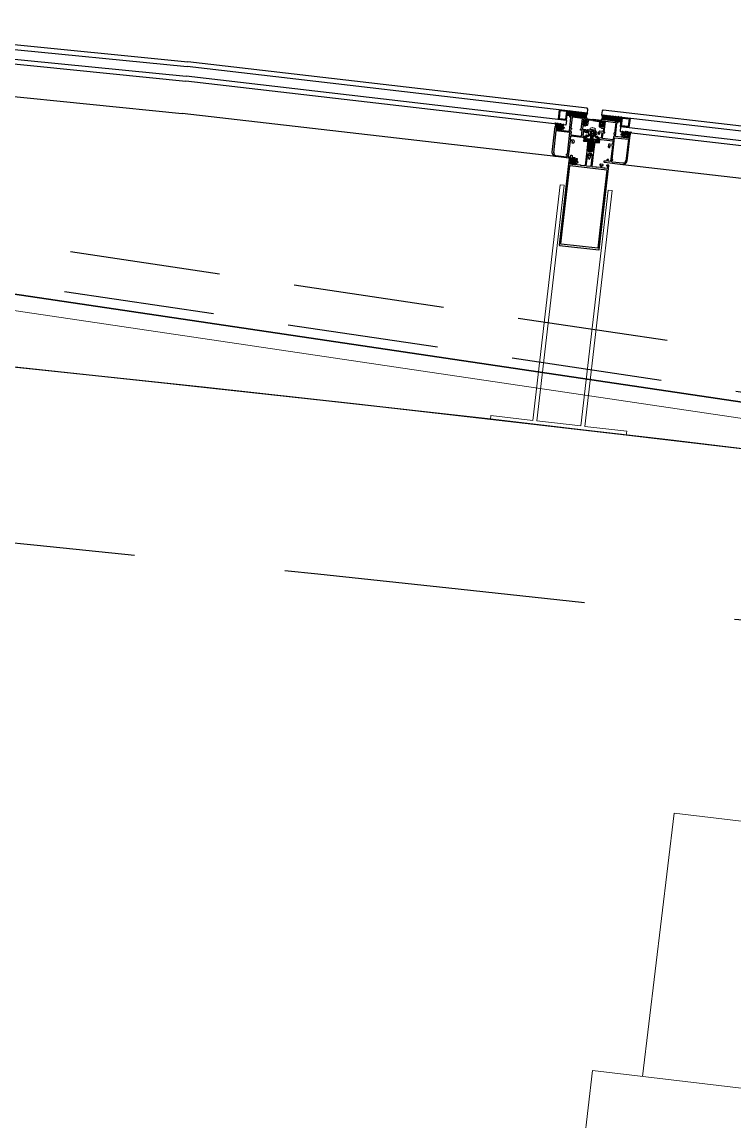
# Model space of a CAD drawing. Header units: millimetres. Extents: x 62878 to 70819, y -67946 to -61850.
# Drawn here: x 66475.7 to 66564.2, y -62013.6 to -61877 of the extents above; entities that cross this region are included whole.
import ezdxf

# ---------------------------------------------------------------- set-up
doc = ezdxf.new("R2010")
doc.units = ezdxf.units.MM
doc.linetypes.add('HIDDEN', pattern=[0.375, 0.25, -0.125])
doc.layers.add('alan hesabı1', color=7, linetype='Continuous', plot=False)
for name, color, linetype, lineweight in [('BA DÖŞ.-yeni', 11, 'Continuous', 30), ('Dog_dos_yeni', 63, 'Continuous', 5), ('DOGRAMA', 171, 'Continuous', 0), ('DUV.ALÇ.-yeni', 20, 'Continuous', 25), ('GOR-2', 152, 'Continuous', 20), ('TEFRİŞ-yeni', 53, 'Continuous', 9)]:
    doc.layers.add(name, color=color, linetype=linetype, lineweight=lineweight)
doc.layers.add('DOĞRAMA-yeni', color=40, linetype='Continuous')
pattern_1 = [(308.39104, (66436.01721, -61889.74353), (-0.12442675, -0.09858775), [])]
pattern_2 = [(218.39104, (66654.48913, -61915.05622), (0.09858775, -0.12442675), [])]

# ---------------------------------------------------------------- blocks, each defined once
blk = doc.blocks.new('a2we')
at = {"lineweight": 5, "ltscale": 0.5}
for p, q in [((-198.1, -420.1), (-197.1, -419.7)), ((-194.9, -421.4), (-198.1, -420.1)), ((-193.9, -421), (-198.1, -420.1)), ((-198.1, -422.7), (-197.1, -422.3)), ((-194.9, -424), (-198.1, -422.7)), ((-193.9, -423.6), (-198.1, -422.7)), ((-197.6, -417.6), (-196.6, -417.2)), ((-194.2, -418.3), (-197.6, -417.6)), ((-195.2, -418.6), (-197.6, -417.6)), ((-196.9, -417.9), (-197.1, -418.3)), ((-197.1, -419.7), (-197.1, -418.4)), ((-197.1, -419.7), (-193.9, -421)), ((-197.1, -419.7), (-193.9, -421)), ((-197.1, -422.3), (-197.1, -420.5)), ((-197.1, -422.3), (-193.9, -423.6)), ((-197.1, -422.3), (-193.9, -423.6)), ((-197.1, -424.9), (-197.1, -423.1)), ((-196, -415.3), (-196.6, -417.2)), ((-196.6, -417.2), (-194.2, -418.3)), ((-196, -415.3), (-195.5, -417.7)), ((-194.2, -418.3), (-195.2, -418.6)), ((-195.2, -418.6), (-194.9, -419.3)), ((-194.9, -420.6), (-194.9, -419.4)), ((-193.9, -421), (-194.9, -421.4)), ((-194.9, -423.2), (-194.9, -421.4)), ((-198.1, -425.2), (-197.1, -424.9)), ((-194.9, -426.5), (-198.1, -425.2)), ((-193.9, -426.1), (-198.1, -425.2)), ((-198.1, -427.7), (-197.1, -427.3)), ((-194.9, -429), (-198.1, -427.7)), ((-193.9, -428.6), (-198.1, -427.7)), ((-198.1, -429.9), (-197.1, -429.6)), ((-194.9, -431.2), (-198.1, -429.9)), ((-193.9, -430.9), (-198.1, -429.9)), ((-198.1, -432.2), (-197.1, -431.8)), ((-194.9, -433.5), (-198.1, -432.2)), ((-193.9, -433.1), (-198.1, -432.2)), ((-198.1, -434.4), (-197.1, -434.1)), ((-194.9, -435.7), (-198.1, -434.4)), ((-193.9, -435.4), (-198.1, -434.4)), ((-198.1, -436.7), (-197.1, -436.4)), ((-194.9, -438), (-198.1, -436.7)), ((-193.9, -437.7), (-198.1, -436.7)), ((-197.1, -424.9), (-193.9, -426.1)), ((-197.1, -424.9), (-193.9, -426.1)), ((-197.1, -427.3), (-197.1, -425.6)), ((-197.1, -427.3), (-193.9, -428.6)), ((-197.1, -427.3), (-193.9, -428.6)), ((-197.1, -429.6), (-197.1, -428)), ((-197.1, -429.6), (-193.9, -430.9)), ((-197.1, -429.6), (-193.9, -430.9)), ((-197.1, -431.8), (-197.1, -430.3)), ((-197.1, -431.8), (-193.9, -433.1)), ((-197.1, -431.8), (-193.9, -433.1)), ((-197.1, -434.1), (-197.1, -432.5)), ((-197.1, -434.1), (-193.9, -435.4)), ((-197.1, -434.1), (-193.9, -435.4)), ((-197.1, -436.4), (-197.1, -434.8)), ((-197.1, -436.4), (-193.9, -437.7)), ((-197.1, -436.4), (-193.9, -437.7)), ((-197.1, -438.7), (-197.1, -437.1)), ((-193.9, -423.6), (-194.9, -424)), ((-194.9, -425.7), (-194.9, -424)), ((-193.9, -426.1), (-194.9, -426.5)), ((-194.9, -428.2), (-194.9, -426.5)), ((-193.9, -428.6), (-194.9, -429)), ((-194.9, -430.5), (-194.9, -429)), ((-193.9, -430.9), (-194.9, -431.2)), ((-194.9, -432.7), (-194.9, -431.2)), ((-193.9, -433.1), (-194.9, -433.5)), ((-194.9, -435), (-194.9, -433.5)), ((-193.9, -435.4), (-194.9, -435.7)), ((-194.9, -437.3), (-194.9, -435.7)), ((-198.1, -439), (-197.1, -438.7)), ((-194.9, -440.3), (-198.1, -439)), ((-193.9, -440), (-198.1, -439)), ((-198.1, -441.3), (-197.1, -441)), ((-194.9, -442.6), (-198.1, -441.3)), ((-193.9, -442.3), (-198.1, -441.3)), ((-198.1, -443.6), (-197.1, -443.3)), ((-194.9, -444.9), (-198.1, -443.6)), ((-193.9, -444.6), (-198.1, -443.6)), ((-198.1, -445.9), (-197.1, -445.6)), ((-193.9, -446.9), (-198.1, -445.9)), ((-194.9, -447.2), (-198.1, -445.9)), ((-197.1, -447.9), (-198.1, -448.2)), ((-194.9, -449.5), (-198.1, -448.2)), ((-198.1, -448.2), (-193.9, -449.2)), ((-198.1, -450.5), (-197.1, -450.2)), ((-194.9, -451.8), (-198.1, -450.5)), ((-193.9, -451.5), (-198.1, -450.5)), ((-197.1, -438.7), (-193.9, -440)), ((-197.1, -438.7), (-193.9, -440)), ((-197.1, -441), (-197.1, -439.4)), ((-197.1, -441), (-193.9, -442.3)), ((-197.1, -443.3), (-197.1, -441.7)), ((-197.1, -443.3), (-193.9, -444.6)), ((-197.1, -445.6), (-197.1, -444)), ((-197.1, -445.6), (-193.9, -446.9)), ((-197.1, -445.6), (-193.9, -446.9)), ((-197.1, -447.9), (-197.1, -446.3)), ((-193.9, -449.2), (-197.1, -447.9)), ((-197.1, -450.2), (-197.1, -448.6)), ((-197.1, -450.2), (-193.9, -451.5)), ((-193.9, -437.7), (-194.9, -438)), ((-194.9, -439.6), (-194.9, -438)), ((-193.9, -440), (-194.9, -440.3)), ((-194.9, -441.8), (-194.9, -440.3)), ((-193.9, -442.3), (-194.9, -442.6)), ((-194.9, -444.1), (-194.9, -442.6)), ((-193.9, -444.6), (-194.9, -444.9)), ((-194.9, -446.4), (-194.9, -444.9)), ((-193.9, -446.9), (-194.9, -447.2)), ((-194.9, -448.7), (-194.9, -447.2)), ((-193.9, -449.2), (-194.9, -449.5)), ((-194.9, -451), (-194.9, -449.5)), ((-192.8, -453.3), (-199.2, -453.3)), ((-199.2, -454.6), (-199.2, -453.3)), ((-197.1, -453.3), (-197.1, -450.9)), ((-193.9, -451.5), (-194.9, -451.8)), ((-194.9, -453.3), (-194.9, -451.8)), ((-192.8, -454.6), (-192.8, -453.3))]:
    blk.add_line(p, q, dxfattribs=at)
blk.add_lwpolyline([(-196.5, -455.7), (-196.1, -455.4), (-195.9, -455.4), (-195.6, -455.7)], dxfattribs=at)
for centre, radius, start, end in [((-196.9, -418.4), 0.2, 155.3251, 180), ((-195.1, -419.4), 0.2, 0, 19.1116), ((-195.7, -449.5), 6.19, 234.7573, 262.4905), ((-196.4, -449.5), 6.19, 277.5095, 305.2427)]:
    blk.add_arc(centre, radius, start, end, dxfattribs=at)
blk = doc.blocks.new('5')
at = {"layer": 'TEFRİŞ-yeni'}
for p, q in [((65387.6, 34924.53), (65382.84, 34901.73)), ((65387.6, 34924.53), (65396.92, 34923.08)), ((65396.92, 34923.08), (65394.57, 34899.92)), ((65405.83, 34918.74), (65401.07, 34895.95)), ((65405.83, 34918.74), (65415.15, 34917.3)), ((65415.15, 34917.3), (65412.8, 34894.14)), ((65366.51, 34859.94), (65371.91, 34894.88)), ((65371.83, 34894.9), (65421.76, 34887.17)), ((65374.28, 34884.05), (65375.87, 34894.27)), ((65385.8, 34895.15), (65385.44, 34892.79)), ((65389.76, 34894.56), (65389.39, 34892.18)), ((65375.25, 34890.32), (65417.2, 34883.83)), ((65384.83, 34888.84), (65383.86, 34882.57)), ((65388.78, 34888.23), (65387.81, 34881.95)), ((65416.23, 34877.56), (65417.81, 34887.78)), ((65403.51, 34885.95), (65402.54, 34879.68)), ((65416.36, 34852.23), (65421.76, 34887.17)), ((65407.46, 34885.34), (65406.49, 34879.06)), ((65374.28, 34884.05), (65416.23, 34877.56)), ((65366.51, 34859.94), (65416.36, 34852.23)), ((65367.72, 34826.4), (65372.76, 34858.97)), ((65405.13, 34820.61), (65410.17, 34853.18)), ((65367.65, 34826.41), (65405.13, 34820.61))]:
    blk.add_line(p, q, dxfattribs=at)
for centre, start, end in [((65388.61, 34900.37), 166.6879, 351.201), ((65406.84, 34894.59), 166.6879, 229.5932), ((65406.84, 34894.59), 292.8188, 351.201)]:
    blk.add_arc(centre, 5.93, start, end, dxfattribs=at)

msp = doc.modelspace()

# ---------------------------------------------------------------- hatches: boundary and pattern name
at = {"layer": 'DOGRAMA', "lineweight": -2}
h = msp.add_hatch(dxfattribs=at)
h.set_pattern_fill('AR-HBONE', color=256, scale=0.03, angle=680.4702, style=0)
h.set_pattern_definition([(308.39104, (66535.22898, -61923.69512), (-0.01953184, -0.1685779), [0.36, -0.12]), (218.39104, (66535.3035, -61923.78918), (-0.01953184, -0.1685779), [0.36, -0.12])])
h.paths.add_polyline_path([(66543.7, -61888.62), (66543.45, -61888.59), (66543.52, -61887.99), (66544.29, -61888.08), (66544.22, -61888.68)])
h = msp.add_hatch(dxfattribs=at)
h.set_pattern_fill('ANSI31', color=256, scale=0.04, angle=680.4702, style=0)
h.set_pattern_definition([(218.39104, (66674.65424, -61917.3926), (0.0788702, -0.0995414), [])])
h.paths.add_polyline_path([(66544.5, -61888.68, -0.414214), (66544.52, -61888.71), (66545.81, -61888.86, -0.153231), (66545.98, -61888.28), (66544.56, -61888.11)])
h.paths.add_polyline_path([(66544.22, -61888.68), (66544.47, -61888.71, -0.414214), (66544.5, -61888.68), (66544.56, -61888.11), (66544.29, -61888.08)])
h = msp.add_hatch(dxfattribs=at)
h.set_pattern_fill('ANSI31', color=256, scale=0.05, angle=680.4702, style=0)
h.set_pattern_definition(pattern_1)
edge = h.paths.add_edge_path(flags=16)
edge.add_arc((66546.28, -61889.46), 0.668, 166.5154, 180.2667, ccw=False)
edge.add_line((66545.63, -61889.3), (66545.91, -61889.33))
edge.add_line((66545.91, -61889.33), (66545.89, -61889.49))
edge.add_line((66545.89, -61889.49), (66545.61, -61889.46))
edge = h.paths.add_edge_path()
edge.add_line((66545.94, -61889.82), (66545.83, -61889.81))
edge.add_line((66545.83, -61889.81), (66545.85, -61889.57))
edge.add_line((66545.85, -61889.57), (66545.67, -61889.55))
edge.add_line((66545.67, -61889.55), (66545.65, -61889.66))
edge.add_line((66545.65, -61889.66), (66545.55, -61889.65))
edge.add_arc((66545.92, -61889.41), 0.442, 134.0834, 212.6987, ccw=False)
edge.add_line((66545.62, -61889.1), (66545.72, -61889.11))
edge.add_line((66545.72, -61889.11), (66545.7, -61889.23))
edge.add_line((66545.7, -61889.23), (66545.89, -61889.25))
edge.add_line((66545.89, -61889.25), (66545.92, -61889.01))
edge.add_line((66545.92, -61889.01), (66546.91, -61889.12))
edge.add_arc((66546.91, -61889.17), 0.05, -89.8991, 83.391, ccw=False)
edge.add_line((66546.91, -61889.22), (66546.15, -61889.18))
edge.add_arc((66546.15, -61889.28), 0.1, 86.9658, 173.391)
edge.add_line((66546.05, -61889.27), (66545.99, -61889.77))
edge.add_arc((66545.94, -61889.77), 0.05, 263.391, 353.391, ccw=False)
h = msp.add_hatch(dxfattribs=at)
h.set_pattern_fill('ANSI31', color=256, scale=0.05, angle=680.4702, style=0)
h.set_pattern_definition(pattern_2)
edge = h.paths.add_edge_path(flags=16)
edge.add_arc((66547.22, -61889.56), 0.668, 346.5154, 360.2667)
edge.add_line((66547.88, -61889.56), (66547.6, -61889.53))
edge.add_line((66547.6, -61889.53), (66547.58, -61889.69))
edge.add_line((66547.58, -61889.69), (66547.87, -61889.72))
edge = h.paths.add_edge_path()
edge.add_line((66547.47, -61890), (66547.57, -61890.01))
edge.add_line((66547.57, -61890.01), (66547.6, -61889.77))
edge.add_line((66547.6, -61889.77), (66547.79, -61889.79))
edge.add_line((66547.79, -61889.79), (66547.78, -61889.91))
edge.add_line((66547.78, -61889.91), (66547.88, -61889.92))
edge.add_arc((66547.57, -61889.6), 0.442, 314.0834, 392.6987)
edge.add_line((66547.94, -61889.37), (66547.84, -61889.35))
edge.add_line((66547.84, -61889.35), (66547.83, -61889.47))
edge.add_line((66547.83, -61889.47), (66547.64, -61889.45))
edge.add_line((66547.64, -61889.45), (66547.67, -61889.21))
edge.add_line((66547.67, -61889.21), (66546.68, -61889.09))
edge.add_arc((66546.67, -61889.14), 0.05, 83.391, 256.6812)
edge.add_line((66546.66, -61889.19), (66547.4, -61889.33))
edge.add_arc((66547.38, -61889.43), 0.1, -6.609, 79.8163, ccw=False)
edge.add_line((66547.48, -61889.44), (66547.42, -61889.94))
edge.add_arc((66547.47, -61889.95), 0.05, 173.391, 263.391)
h = msp.add_hatch(dxfattribs=at)
h.set_pattern_fill('ANSI31', color=256, scale=0.04, angle=680.4702, style=0)
h.set_pattern_definition([(308.39104, (66415.85211, -61887.40716), (-0.0995414, -0.0788702), [])])
h.paths.add_polyline_path([(66549.13, -61889.22, 0.414214), (66549.1, -61889.24), (66547.8, -61889.09, 0.153231), (66547.77, -61888.49), (66549.19, -61888.65)])
h.paths.add_polyline_path([(66549.4, -61889.28), (66549.15, -61889.25, 0.414214), (66549.13, -61889.22), (66549.19, -61888.65), (66549.47, -61888.68)])
h = msp.add_hatch(dxfattribs=at)
h.set_pattern_fill('AR-HBONE', color=256, scale=0.03, angle=680.4702, style=0)
h.set_pattern_definition([(218.39104, (66550.14253, -61925.42304), (-0.01953184, -0.1685779), [0.36, -0.12]), (308.39104, (66550.04847, -61925.49756), (-0.01953184, -0.1685779), [0.36, -0.12])])
h.paths.add_polyline_path([(66549.92, -61889.34), (66550.17, -61889.37), (66550.23, -61888.77), (66549.47, -61888.68), (66549.4, -61889.28)])
h = msp.add_hatch(dxfattribs=at)
h.set_pattern_fill('ANSI31', color=256, scale=0.05, angle=680.4702, style=0)
h.set_pattern_definition(pattern_1)
edge = h.paths.add_edge_path(flags=16)
edge.add_arc((66542.5, -61889.83), 0.4, 251.8541, 274.928)
edge.add_line((66542.54, -61890.23), (66542.57, -61889.98))
edge.add_line((66542.57, -61889.98), (66542.41, -61889.96))
edge.add_line((66542.41, -61889.96), (66542.38, -61890.21))
edge = h.paths.add_edge_path()
edge.add_arc((66542.5, -61889.83), 0.5, 226.5211, 300.2609)
edge.add_line((66542.75, -61890.26), (66542.77, -61890.16))
edge.add_line((66542.77, -61890.16), (66542.65, -61890.15))
edge.add_line((66542.65, -61890.15), (66542.65, -61890.09))
edge.add_arc((66542.75, -61890.1), 0.1, 83.391, 173.391, ccw=False)
edge.add_line((66542.76, -61890), (66542.98, -61890.02))
edge.add_line((66542.98, -61890.02), (66543, -61889.85))
edge.add_line((66543, -61889.85), (66542.96, -61889.84))
edge.add_arc((66542.96, -61889.91), 0.065, 83.391, 151.8004)
edge.add_arc((66542.87, -61889.86), 0.0327, 137.9608, 331.8004, ccw=False)
edge.add_arc((66542.97, -61889.99), 0.199, 79.0414, 129.3073, ccw=False)
edge.add_arc((66543.01, -61889.75), 0.05, 264.9056, 442.4189)
edge.add_arc((66542.98, -61890.02), 0.323, 82.4504, 121.7767)
edge.add_arc((66542.8, -61889.73), 0.02, 233.391, 301.7767, ccw=False)
edge.add_line((66542.79, -61889.74), (66542.61, -61889.61))
edge.add_arc((66542.6, -61889.62), 0.015, 53.391, 213.391)
edge.add_line((66542.59, -61889.63), (66542.66, -61889.73))
edge.add_arc((66542.64, -61889.74), 0.02, -126.609, 33.391, ccw=False)
edge.add_line((66542.63, -61889.76), (66542.39, -61889.59))
edge.add_arc((66542.38, -61889.6), 0.015, 53.391, 213.391)
edge.add_line((66542.37, -61889.61), (66542.44, -61889.71))
edge.add_arc((66542.42, -61889.72), 0.02, -126.609, 33.391, ccw=False)
edge.add_line((66542.41, -61889.74), (66542.17, -61889.56))
edge.add_arc((66542.16, -61889.57), 0.015, 53.391, 213.391)
edge.add_line((66542.15, -61889.58), (66542.22, -61889.68))
edge.add_arc((66542.2, -61889.69), 0.02, -126.609, 33.391, ccw=False)
edge.add_line((66542.19, -61889.71), (66541.95, -61889.53))
edge.add_arc((66541.94, -61889.55), 0.015, 53.391, 213.391)
edge.add_line((66541.93, -61889.55), (66542, -61889.65))
edge.add_arc((66541.91, -61889.71), 0.1, -6.609, 33.391, ccw=False)
edge.add_line((66542.01, -61889.72), (66541.99, -61889.91))
edge.add_line((66541.99, -61889.91), (66542.21, -61889.94))
edge.add_arc((66542.2, -61890.03), 0.1, -6.609, 83.391, ccw=False)
edge.add_line((66542.3, -61890.05), (66542.29, -61890.11))
edge.add_line((66542.29, -61890.11), (66542.17, -61890.09))
edge.add_line((66542.17, -61890.09), (66542.16, -61890.19))
h = msp.add_hatch(dxfattribs=at)
h.set_pattern_fill('ANSI31', color=256, scale=0.05, angle=680.4702, style=0)
h.set_pattern_definition(pattern_2)
edge = h.paths.add_edge_path(flags=16)
edge.add_arc((66550.81, -61890.79), 0.4, 251.8541, 274.928, ccw=False)
edge.add_line((66550.68, -61891.17), (66550.71, -61890.92))
edge.add_line((66550.71, -61890.92), (66550.87, -61890.94))
edge.add_line((66550.87, -61890.94), (66550.84, -61891.19))
edge = h.paths.add_edge_path()
edge.add_arc((66550.81, -61890.79), 0.5, 226.5211, 300.2609, ccw=False)
edge.add_line((66550.46, -61891.15), (66550.47, -61891.05))
edge.add_line((66550.47, -61891.05), (66550.59, -61891.07))
edge.add_line((66550.59, -61891.07), (66550.6, -61891.01))
edge.add_arc((66550.5, -61891), 0.1, 353.391, 443.391)
edge.add_line((66550.51, -61890.9), (66550.29, -61890.87))
edge.add_line((66550.29, -61890.87), (66550.31, -61890.69))
edge.add_line((66550.31, -61890.69), (66550.35, -61890.7))
edge.add_arc((66550.35, -61890.76), 0.065, 14.9817, 83.391, ccw=False)
edge.add_arc((66550.44, -61890.74), 0.0327, 194.9817, 388.8213)
edge.add_arc((66550.31, -61890.84), 0.199, 37.4748, 87.7407)
edge.add_arc((66550.33, -61890.59), 0.05, 84.3632, 261.8764, ccw=False)
edge.add_arc((66550.3, -61890.87), 0.323, 45.0054, 84.3317, ccw=False)
edge.add_arc((66550.54, -61890.62), 0.02, 225.0054, 293.391)
edge.add_line((66550.55, -61890.64), (66550.75, -61890.55))
edge.add_arc((66550.76, -61890.57), 0.015, -46.609, 113.391, ccw=False)
edge.add_line((66550.77, -61890.58), (66550.68, -61890.66))
edge.add_arc((66550.69, -61890.68), 0.02, 133.391, 293.391)
edge.add_line((66550.7, -61890.7), (66550.97, -61890.58))
edge.add_arc((66550.98, -61890.59), 0.015, -46.609, 113.391, ccw=False)
edge.add_line((66550.99, -61890.6), (66550.9, -61890.69))
edge.add_arc((66550.91, -61890.7), 0.02, 133.391, 293.391)
edge.add_line((66550.92, -61890.72), (66551.19, -61890.6))
edge.add_arc((66551.19, -61890.62), 0.015, -46.609, 113.391, ccw=False)
edge.add_line((66551.2, -61890.63), (66551.12, -61890.71))
edge.add_arc((66551.13, -61890.73), 0.02, 133.391, 293.391)
edge.add_line((66551.14, -61890.75), (66551.41, -61890.63))
edge.add_arc((66551.41, -61890.64), 0.015, -46.609, 113.391, ccw=False)
edge.add_line((66551.42, -61890.65), (66551.34, -61890.73))
edge.add_arc((66551.41, -61890.81), 0.1, 133.391, 173.391)
edge.add_line((66551.31, -61890.79), (66551.29, -61890.99))
edge.add_line((66551.29, -61890.99), (66551.07, -61890.96))
edge.add_arc((66551.06, -61891.06), 0.1, 83.391, 173.391)
edge.add_line((66550.96, -61891.05), (66550.95, -61891.11))
edge.add_line((66550.95, -61891.11), (66551.07, -61891.12))
edge.add_line((66551.07, -61891.12), (66551.06, -61891.22))
h = msp.add_hatch(dxfattribs=at)
h.set_pattern_fill('ANSI31', color=256, scale=0.05, angle=680.4702, style=0)
h.set_pattern_definition(pattern_1)
edge = h.paths.add_edge_path(flags=16)
edge.add_arc((66546.34, -61892.74), 0.05, 173.391, 263.391)
edge.add_line((66546.34, -61892.79), (66546.4, -61892.8))
edge.add_arc((66546.4, -61892.75), 0.05, 263.391, 353.391)
edge.add_line((66546.45, -61892.75), (66546.48, -61892.53))
edge.add_line((66546.48, -61892.53), (66546.32, -61892.51))
edge.add_line((66546.32, -61892.51), (66546.29, -61892.73))
h.paths.add_polyline_path([(66546.34, -61892.36), (66546.49, -61892.38), (66546.53, -61892.11), (66546.37, -61892.09)], flags=16)
edge = h.paths.add_edge_path()
edge.add_arc((66546.46, -61892.74), 0.2, 282.8248, 353.391)
edge.add_line((66546.66, -61892.76), (66546.67, -61892.71))
edge.add_line((66546.67, -61892.71), (66546.61, -61892.7))
edge.add_line((66546.61, -61892.7), (66546.62, -61892.57))
edge.add_line((66546.62, -61892.57), (66546.66, -61892.55))
edge.add_arc((66546.6, -61892.47), 0.1, 308.391, 353.391)
edge.add_line((66546.69, -61892.48), (66546.71, -61892.35))
edge.add_line((66546.71, -61892.35), (66546.65, -61892.34))
edge.add_line((66546.65, -61892.34), (66546.66, -61892.21))
edge.add_line((66546.66, -61892.21), (66546.79, -61892.12))
edge.add_line((66546.79, -61892.12), (66546.9, -61892.13))
edge.add_line((66546.9, -61892.13), (66546.92, -61891.88))
edge.add_line((66546.92, -61891.88), (66546.97, -61891.94))
edge.add_line((66546.97, -61891.94), (66547.47, -61891.99))
edge.add_line((66547.47, -61891.99), (66547.5, -61891.67))
edge.add_arc((66547.21, -61891.63), 0.3, 353.391, 413.391)
edge.add_line((66547.38, -61891.39), (66546.99, -61891.1))
edge.add_arc((66546.97, -61891.13), 0.03, 53.391, 143.391)
edge.add_line((66546.95, -61891.11), (66546.91, -61891.16))
edge.add_arc((66546.94, -61891.17), 0.03, 143.391, 233.391)
edge.add_line((66546.92, -61891.2), (66547.23, -61891.43))
edge.add_arc((66547.11, -61891.59), 0.2, -8.5286, 53.391, ccw=False)
edge.add_arc((66547.21, -61891.61), 0.1, 203.391, 356.1059, ccw=False)
edge.add_arc((66547.02, -61891.69), 0.1, 23.391, 83.391)
edge.add_line((66547.04, -61891.59), (66546.71, -61891.55))
edge.add_arc((66546.72, -61891.5), 0.05, 173.391, 263.391, ccw=False)
edge.add_line((66546.67, -61891.5), (66546.67, -61891.45))
edge.add_arc((66546.62, -61891.44), 0.05, 353.391, 443.391)
edge.add_line((66546.63, -61891.39), (66546.43, -61891.37))
edge.add_arc((66546.42, -61891.42), 0.05, 83.391, 173.391)
edge.add_line((66546.37, -61891.41), (66546.37, -61891.46))
edge.add_arc((66546.32, -61891.46), 0.05, 263.391, 353.391, ccw=False)
edge.add_line((66546.31, -61891.51), (66545.99, -61891.47))
edge.add_arc((66545.98, -61891.57), 0.1, 83.391, 143.391)
edge.add_arc((66545.82, -61891.45), 0.1, 170.6762, 323.391, ccw=False)
edge.add_arc((66545.92, -61891.45), 0.2, 113.391, 175.3106, ccw=False)
edge.add_line((66545.84, -61891.27), (66546.19, -61891.11))
edge.add_arc((66546.18, -61891.09), 0.03, 293.391, 383.391)
edge.add_line((66546.21, -61891.07), (66546.19, -61891.02))
edge.add_arc((66546.16, -61891.03), 0.03, 23.391, 113.391)
edge.add_line((66546.15, -61891), (66545.7, -61891.2))
edge.add_arc((66545.81, -61891.47), 0.3, 113.391, 173.391)
edge.add_line((66545.52, -61891.44), (66545.48, -61891.76))
edge.add_line((66545.48, -61891.76), (66545.98, -61891.82))
edge.add_line((66545.98, -61891.82), (66546.03, -61891.78))
edge.add_line((66546.03, -61891.78), (66546, -61892.03))
edge.add_line((66546, -61892.03), (66546.11, -61892.04))
edge.add_line((66546.11, -61892.04), (66546.21, -61892.16))
edge.add_line((66546.21, -61892.16), (66546.19, -61892.29))
edge.add_line((66546.19, -61892.29), (66546.13, -61892.28))
edge.add_line((66546.13, -61892.28), (66546.12, -61892.41))
edge.add_arc((66546.22, -61892.42), 0.1, 173.391, 218.391)
edge.add_line((66546.14, -61892.49), (66546.17, -61892.52))
edge.add_line((66546.17, -61892.52), (66546.15, -61892.65))
edge.add_line((66546.15, -61892.65), (66546.09, -61892.64))
edge.add_line((66546.09, -61892.64), (66546.09, -61892.7))
edge.add_arc((66546.28, -61892.72), 0.2, 173.391, 243.9573)
edge.add_arc((66546.4, -61892.48), 0.47, 243.9573, 282.8248)
h = msp.add_hatch(dxfattribs=at)
h.set_pattern_fill('ANSI31', color=256, scale=0.05, angle=680.4702, style=0)
h.set_pattern_definition(pattern_1)
edge = h.paths.add_edge_path()
edge.add_arc((66543.61, -61894), 0.1, -6.609, 33.391, ccw=False)
edge.add_line((66543.71, -61894.02), (66543.69, -61894.19))
edge.add_line((66543.69, -61894.19), (66543.91, -61894.21))
edge.add_arc((66543.89, -61894.31), 0.1, -6.609, 83.391, ccw=False)
edge.add_line((66543.99, -61894.32), (66543.99, -61894.38))
edge.add_line((66543.99, -61894.38), (66543.87, -61894.37))
edge.add_line((66543.87, -61894.37), (66543.86, -61894.47))
edge.add_arc((66544.2, -61894.11), 0.5, 226.5211, 300.2609)
edge.add_line((66544.45, -61894.54), (66544.46, -61894.44))
edge.add_line((66544.46, -61894.44), (66544.35, -61894.42))
edge.add_line((66544.35, -61894.42), (66544.35, -61894.37))
edge.add_arc((66544.45, -61894.38), 0.1, 83.391, 173.391, ccw=False)
edge.add_line((66544.46, -61894.28), (66544.68, -61894.3))
edge.add_line((66544.68, -61894.3), (66544.7, -61894.14))
edge.add_line((66544.7, -61894.14), (66544.66, -61894.14))
edge.add_arc((66544.65, -61894.2), 0.065, 83.391, 151.8004)
edge.add_arc((66544.57, -61894.16), 0.0327, 137.9608, 331.8004, ccw=False)
edge.add_arc((66544.72, -61894.3), 0.242, 93.0817, 138.5885, ccw=False)
edge.add_arc((66544.72, -61894), 0.05, 264.9056, 442.4189)
edge.add_arc((66544.74, -61894.33), 0.372, 93.2395, 129.8911)
edge.add_arc((66544.49, -61894.02), 0.02, 233.391, 301.7767, ccw=False)
edge.add_line((66544.48, -61894.04), (66544.31, -61893.91))
edge.add_arc((66544.3, -61893.92), 0.015, 53.391, 213.391)
edge.add_line((66544.28, -61893.93), (66544.35, -61894.03))
edge.add_arc((66544.34, -61894.04), 0.02, -126.609, 33.391, ccw=False)
edge.add_line((66544.32, -61894.06), (66544.09, -61893.88))
edge.add_arc((66544.08, -61893.9), 0.015, 53.391, 213.391)
edge.add_line((66544.07, -61893.9), (66544.13, -61894.01))
edge.add_arc((66544.12, -61894.02), 0.02, -126.609, 33.391, ccw=False)
edge.add_line((66544.11, -61894.03), (66543.87, -61893.86))
edge.add_arc((66543.86, -61893.87), 0.015, 53.391, 213.391)
edge.add_line((66543.85, -61893.88), (66543.92, -61893.98))
edge.add_arc((66543.9, -61893.99), 0.02, -126.609, 33.391, ccw=False)
edge.add_line((66543.89, -61894.01), (66543.65, -61893.83))
edge.add_arc((66543.64, -61893.84), 0.015, 53.391, 213.391)
edge.add_line((66543.63, -61893.85), (66543.69, -61893.95))
edge = h.paths.add_edge_path(flags=16)
edge.add_line((66544.24, -61894.48), (66544.26, -61894.28))
edge.add_arc((66544.23, -61894.28), 0.03, 353.391, 443.391)
edge.add_line((66544.23, -61894.25), (66544.13, -61894.24))
edge.add_arc((66544.13, -61894.27), 0.03, 83.391, 173.391)
edge.add_line((66544.1, -61894.27), (66544.08, -61894.46))
edge.add_arc((66544.11, -61894.46), 0.03, 173.391, 255.6246)
edge.add_arc((66544.2, -61894.11), 0.4, 255.6246, 271.1575)
edge.add_arc((66544.21, -61894.48), 0.03, 271.1575, 353.391)

# ---------------------------------------------------------------- linework, layer by layer
msp.add_lwpolyline([(68896.02, -63031.44), (69030.26, -63071.18), (69185.28, -62547.65), (68893, -62461.11, 1.044368), (68063.2, -62298.73, 0.204375), (63106.96, -62494.78, 0.353953), (62932.94, -62997.83), (63753.18, -65779.6), (64154.95, -67142.15), (65336.72, -66792.62), (65336.7, -66829.11), (65270.54, -66829.07, 0.626789), (65270.2, -67369.07), (65531.84, -67369.23, 0.926242), (66130.09, -67369.61), (66391.73, -67369.77, 0.626743), (66392.07, -66829.77), (66326.15, -66829.73), (66326.17, -66793.24), (67506.16, -67144.13), (68467.02, -63899.09), (68625.2, -63946.04), (68896.02, -63031.42)], format="xyb")
at = {"layer": 'alan hesabı1', "linetype": 'ByBlock'}
msp.add_lwpolyline([(66647.46, -62885.83), (66649.14, -62873.44), (66669.49, -62775), (66685.66, -62696.65), (66805.8, -62114.63), (66821.97, -62036.28), (66836.77, -61964.56), (66351.93, -61892.57), (66333.84, -62022.5), (66229.59, -62014.51), (66229.67, -61883.93), (65842.74, -61883.7), (65842.15, -62828.49), (66227.13, -62828.73), (66275.87, -62835.35), (66434.42, -62856.89)], close=True, dxfattribs=at)
at = {"layer": 'alan hesabı1'}
msp.add_lwpolyline([(66851.63, -61966.77), (67136.27, -62009.03), (67118.51, -62128.61), (67161.25, -62137.43), (67098.03, -62443.7), (67058.57, -62435.56), (67034.32, -62553.08), (67073.77, -62561.23), (66999.57, -62921.05), (66649.14, -62873.44), (66647.46, -62885.83), (66434.42, -62856.89), (66275.87, -62835.35), (66227.13, -62828.73), (65842.15, -62828.49), (65842.74, -61883.7), (66229.67, -61883.93), (66229.59, -62014.51), (66333.84, -62022.5), (66351.93, -61892.57), (66836.77, -61964.56)], close=True, dxfattribs=at)
at = {"layer": 'BA DÖŞ.-yeni', "linetype": 'HIDDEN', "ltscale": 150}
msp.add_arc((65815.04, -68607.15), 6697.94, 70.74616, 109.296847, dxfattribs=at)
at = {"layer": 'Dog_dos_yeni'}
msp.add_lwpolyline([(66533.92, -61926.38), (66550.8, -61928.34), (66550.86, -61927.84), (66545.65, -61927.24), (66549.04, -61897.93), (66548.55, -61897.88), (66545.15, -61927.18), (66539.69, -61926.55), (66543.08, -61897.24), (66542.59, -61897.19), (66539.19, -61926.49), (66533.98, -61925.89), (66533.92, -61926.38)], close=True, dxfattribs=at)
msp.add_lwpolyline([(66533.92, -61926.38), (66550.8, -61928.34), (66550.86, -61927.84), (66545.65, -61927.24), (66549.04, -61897.93), (66548.55, -61897.88), (66545.15, -61927.18), (66539.69, -61926.55), (66543.08, -61897.24), (66542.59, -61897.19), (66539.19, -61926.49), (66533.98, -61925.89), (66533.92, -61926.38)], close=True, dxfattribs=at)
at = {"layer": 'DOGRAMA', "lineweight": -2}
for p, q in [((66446.55, -61876.96), (66496.3, -61881.92)), ((66446.4, -61877.55), (66496.24, -61882.51)), ((66448.68, -61879.59), (66496.04, -61884.3)), ((66448.74, -61878.99), (66496.11, -61883.71)), ((66545.98, -61888.28), (66496.24, -61882.51)), ((66545.95, -61887.67), (66496.3, -61881.92)), ((66449.08, -61883.68), (66495.61, -61888.32)), ((66543.38, -61889.19), (66496.11, -61883.71)), ((66543.31, -61889.78), (66496.04, -61884.3)), ((66543.52, -61887.99), (66543.45, -61888.59)), ((66544.22, -61888.68), (66544.29, -61888.08)), ((66544.22, -61888.68), (66544.29, -61888.08)), ((66546.04, -61887.78), (66545.95, -61887.67)), ((66545.98, -61888.28), (66546.04, -61887.78)), ((66547.77, -61888.49), (66547.83, -61887.99)), ((66547.83, -61887.99), (66547.94, -61887.9)), ((66547.94, -61887.9), (66597.6, -61893.65)), ((66542.05, -61893.7), (66495.61, -61888.32)), ((66543.38, -61889.19), (66543.31, -61889.78)), ((66544.22, -61888.68), (66543.45, -61888.59)), ((66547.77, -61888.49), (66597.52, -61894.25)), ((66549.4, -61889.28), (66549.47, -61888.68)), ((66549.4, -61889.28), (66549.47, -61888.68)), ((66549.4, -61889.28), (66550.17, -61889.37)), ((66550.23, -61888.77), (66550.17, -61889.37)), ((66550.1, -61889.96), (66550.03, -61890.56)), ((66550.03, -61890.56), (66597.3, -61896.04)), ((66550.1, -61889.96), (66597.38, -61895.44)), ((66550.36, -61894.66), (66596.81, -61900.05))]:
    msp.add_line(p, q, dxfattribs=at)
msp.add_lwpolyline([(68355.73, -61957.86, 0.273736), (68066.91, -62277.72, 0.209295), (68023.71, -62283.85, 0.198368), (63201.05, -62451.11)], format="xyb", dxfattribs=at)
for points in [[(66543.52, -61888.01), (66542.47, -61887.89), (66542.34, -61889.04), (66543.38, -61889.17)], [(66543.41, -61888.1), (66542.56, -61888), (66542.45, -61888.96), (66543.3, -61889.05)], [(66550.23, -61888.79), (66551.28, -61888.91), (66551.14, -61890.06), (66550.1, -61889.94)], [(66550.32, -61888.9), (66551.16, -61889), (66551.05, -61889.95), (66550.21, -61889.86)], [(66546.34, -61892.36), (66546.49, -61892.38), (66546.53, -61892.11), (66546.37, -61892.09)], [(66546.49, -61892.38), (66546.34, -61892.36), (66546.37, -61892.09), (66546.53, -61892.11)]]:
    msp.add_lwpolyline(points, close=True, dxfattribs=at)
at = {"layer": 'DOGRAMA', "lineweight": -2, "ltscale": 0.5}
for points in [[(66542.24, -61890.08), (66542.11, -61890.06), (66542.08, -61890.31, 0.414214), (66542.13, -61890.37), (66542.74, -61890.44, 0.414214), (66542.8, -61890.4), (66542.83, -61890.15), (66542.7, -61890.13, -0.668097), (66542.68, -61890.08), (66542.75, -61890.03, -0.198962), (66542.78, -61890.02), (66543.03, -61890.05, -0.372839), (66543.12, -61890.15, -0.45685), (66543.09, -61890.18), (66542.97, -61890.16), (66542.94, -61890.4, 0.414214), (66542.98, -61890.46), (66543.7, -61890.54, 0.414214), (66543.73, -61890.51), (66543.93, -61888.83, 0.414214), (66543.9, -61888.79), (66543.81, -61888.78, -0.414214), (66543.78, -61888.75), (66543.79, -61888.66, -0.414214), (66543.83, -61888.63), (66545.88, -61888.87, -0.414214), (66545.91, -61888.9), (66545.88, -61889.13, -0.198962), (66545.87, -61889.17), (66545.78, -61889.21, -0.668048), (66545.73, -61889.18), (66545.75, -61889.01), (66545.55, -61888.98, 0.414214), (66545.49, -61889.03), (66545.42, -61889.69, 0.414214), (66545.46, -61889.75), (66545.66, -61889.77), (66545.68, -61889.59, -0.668048), (66545.73, -61889.58), (66545.81, -61889.64, -0.19911), (66545.82, -61889.68), (66545.81, -61889.79, -0.414214), (66545.65, -61889.91), (66545.44, -61889.89, 0.414214), (66545.39, -61889.93), (66545.35, -61890.24, 0.414214), (66545.4, -61890.29), (66545.75, -61890.33, -0.414214), (66545.88, -61890.5), (66545.86, -61890.67, -0.414214), (66545.8, -61890.71), (66545.72, -61890.7, -0.414214), (66545.7, -61890.68), (66545.73, -61890.5), (66545.48, -61890.47), (66545.4, -61891.14), (66545.8, -61891.19), (66545.81, -61891.09, -0.414214), (66545.86, -61891.04), (66545.91, -61891.05, -0.414214), (66545.96, -61891.1), (66545.95, -61891.18, -0.414214), (66545.73, -61891.36), (66543.92, -61891.15, 0.414214), (66543.89, -61891.18), (66543.84, -61891.54, 0.414214), (66543.87, -61891.57), (66544.19, -61891.61, -0.414214), (66544.32, -61891.78), (66544.3, -61891.95, -0.414214), (66544.19, -61892.04), (66544.17, -61892.04), (66544.12, -61892.03, -0.414214), (66544.09, -61892), (66544.11, -61891.81, 0.414214), (66544.09, -61891.78), (66543.85, -61891.75, 0.414214), (66543.82, -61891.78), (66543.71, -61892.7), (66543.68, -61892.72), (66543.7, -61892.76), (66543.6, -61893.67, 0.414214), (66543.62, -61893.71), (66543.86, -61893.74, 0.414214), (66543.89, -61893.71), (66543.91, -61893.55, -0.414214), (66543.95, -61893.52), (66544, -61893.53), (66544.02, -61893.53, -0.414214), (66544.1, -61893.64), (66544.09, -61893.79), (66544.4, -61893.82, -0.414214), (66544.43, -61893.86), (66544.43, -61893.88, -0.414214), (66544.32, -61893.96), (66542.05, -61893.7, -0.414214), (66541.61, -61893.15), (66541.98, -61889.96, -0.414214), (66542.02, -61889.93), (66542.18, -61889.95, -0.19911), (66542.22, -61889.97), (66542.27, -61890.03, -0.668097)], [(66551, -61891.09), (66551.13, -61891.11), (66551.1, -61891.36, -0.414214), (66551.05, -61891.4), (66550.43, -61891.33, -0.414214), (66550.39, -61891.28), (66550.42, -61891.03), (66550.55, -61891.04, 0.668097), (66550.57, -61891), (66550.52, -61890.93, 0.198962), (66550.49, -61890.91), (66550.24, -61890.89, 0.372839), (66550.13, -61890.96, 0.45685), (66550.16, -61891), (66550.28, -61891.01), (66550.25, -61891.25, -0.414214), (66550.19, -61891.29), (66549.48, -61891.21, -0.414214), (66549.45, -61891.18), (66549.65, -61889.49, -0.414214), (66549.68, -61889.46), (66549.77, -61889.47, 0.414214), (66549.8, -61889.45), (66549.81, -61889.36, 0.414214), (66549.79, -61889.32), (66547.73, -61889.09, 0.414214), (66547.7, -61889.11), (66547.67, -61889.34, 0.198962), (66547.68, -61889.38), (66547.76, -61889.44, 0.668048), (66547.81, -61889.42), (66547.83, -61889.25), (66548.03, -61889.27, -0.414214), (66548.08, -61889.33), (66548, -61889.99, -0.414214), (66547.94, -61890.04), (66547.75, -61890.01), (66547.77, -61889.84, 0.668048), (66547.72, -61889.81), (66547.63, -61889.85, 0.19911), (66547.61, -61889.89), (66547.6, -61890, 0.414214), (66547.72, -61890.15), (66547.93, -61890.18, -0.414214), (66547.97, -61890.23), (66547.94, -61890.54, -0.414214), (66547.88, -61890.58), (66547.53, -61890.54, 0.414214), (66547.37, -61890.67), (66547.35, -61890.84, 0.414214), (66547.39, -61890.9), (66547.47, -61890.91, 0.414214), (66547.49, -61890.89), (66547.51, -61890.71), (66547.76, -61890.74), (66547.68, -61891.41), (66547.29, -61891.36), (66547.3, -61891.26, 0.414214), (66547.25, -61891.2), (66547.21, -61891.2, 0.414214), (66547.15, -61891.24), (66547.14, -61891.32, 0.414214), (66547.32, -61891.54), (66549.12, -61891.75, -0.414214), (66549.15, -61891.79), (66549.11, -61892.15, -0.414214), (66549.08, -61892.18), (66548.76, -61892.14, 0.414214), (66548.59, -61892.27), (66548.57, -61892.45, 0.414214), (66548.66, -61892.56), (66548.68, -61892.56), (66548.73, -61892.57, 0.414214), (66548.76, -61892.54), (66548.78, -61892.35, -0.414214), (66548.82, -61892.33), (66549.05, -61892.35, -0.414214), (66549.08, -61892.39), (66548.97, -61893.31), (66549, -61893.34), (66548.97, -61893.37), (66548.86, -61894.28, -0.414214), (66548.83, -61894.31), (66548.59, -61894.28, -0.414214), (66548.56, -61894.25), (66548.58, -61894.09, 0.414214), (66548.56, -61894.06), (66548.51, -61894.05), (66548.49, -61894.05, 0.414214), (66548.37, -61894.14), (66548.36, -61894.28), (66548.04, -61894.25, 0.414214), (66548.01, -61894.27), (66548, -61894.29, 0.414214), (66548.09, -61894.4), (66550.36, -61894.66, 0.414214), (66550.91, -61894.23), (66551.28, -61891.04, 0.414214), (66551.25, -61891), (66551.09, -61890.98, 0.19911), (66551.05, -61890.99), (66550.99, -61891.04, 0.668097)], [(66545.87, -61890.73), (66545.72, -61890.72, -0.414214), (66545.69, -61890.68), (66545.71, -61890.54, 0.414214), (66545.68, -61890.51), (66545.54, -61890.49, 0.414214), (66545.49, -61890.54), (66545.42, -61891.07, 0.414214), (66545.47, -61891.12), (66545.74, -61891.16, 0.414214), (66545.79, -61891.11), (66545.8, -61891.03, -0.414214), (66545.86, -61890.98), (66546.24, -61891.03, -0.267949), (66546.32, -61891.09), (66546.41, -61891.29, 0.267949), (66546.44, -61891.31), (66546.64, -61891.34, 0.267949), (66546.66, -61891.32), (66546.82, -61891.11, -0.133822), (66546.87, -61891.07, 0.270236), (66546.99, -61890.91), (66547.03, -61890.57, 0.414214), (66546.94, -61890.45), (66546.67, -61890.42), (66546.64, -61890.45), (66546.61, -61890.42), (66546.05, -61890.35, 0.414214), (66545.93, -61890.44), (66545.9, -61890.71, -0.414214)], [(66546.54, -61891.17), (66546.57, -61891.18, 0.267949), (66546.59, -61891.16), (66546.75, -61890.96, -0.12216), (66546.79, -61890.92, 0.257961), (66546.84, -61890.85), (66546.87, -61890.65, 0.414214), (66546.82, -61890.59), (66546.18, -61890.52, 0.414214), (66546.07, -61890.6), (66546.05, -61890.75, 0.414214), (66546.14, -61890.86), (66546.35, -61890.89, -0.267949), (66546.43, -61890.95), (66546.52, -61891.16, 0.267949)], [(66546.57, -61891.18), (66546.54, -61891.17, -0.267949), (66546.52, -61891.16), (66546.41, -61890.92, 0.12216), (66546.38, -61890.88, -0.257961), (66546.35, -61890.79), (66546.37, -61890.59, -0.414214), (66546.43, -61890.55), (66547.07, -61890.62, -0.414214), (66547.16, -61890.73), (66547.14, -61890.88, -0.414214), (66547.03, -61890.97), (66546.82, -61890.94, 0.267949), (66546.73, -61890.98), (66546.59, -61891.16, -0.267949)], [(66544.82, -61894.43, 0.414214), (66544.73, -61894.31), (66544.48, -61894.29, 0.414214), (66544.37, -61894.37), (66544.37, -61894.39), (66544.52, -61894.41), (66544.49, -61894.66, -0.414214), (66544.43, -61894.7), (66544.17, -61894.67), (66544.13, -61894.7), (66544.11, -61894.66), (66543.84, -61894.63, -0.414214), (66543.79, -61894.58), (66543.82, -61894.33), (66543.97, -61894.35), (66543.97, -61894.33, 0.414214), (66543.89, -61894.22), (66543.72, -61894.2, 0.414214), (66543.68, -61894.22), (66542.47, -61904.69, 0.414214), (66542.5, -61904.73), (66547.4, -61905.3, 0.414214), (66547.44, -61905.27), (66548.65, -61894.8, 0.414214), (66548.62, -61894.77), (66548.46, -61894.75, 0.414214), (66548.34, -61894.83), (66548.34, -61894.85), (66548.49, -61894.87), (66548.46, -61895.12, -0.414214), (66548.41, -61895.16), (66548.14, -61895.13), (66548.11, -61895.16), (66548.08, -61895.13), (66547.81, -61895.09, -0.414214), (66547.77, -61895.04), (66547.8, -61894.79), (66547.94, -61894.81), (66547.95, -61894.79, 0.414214), (66547.86, -61894.68), (66547.61, -61894.65, 0.414214), (66547.5, -61894.74), (66547.5, -61894.76), (66547.65, -61894.77), (66547.62, -61895.02, -0.414214), (66547.56, -61895.07), (66547.12, -61895.01), (66547.09, -61895.04), (66547.06, -61895.01), (66546.62, -61894.96, -0.414214), (66546.58, -61894.9), (66546.78, -61893.11), (66546.76, -61893.08), (66546.79, -61893.05), (66546.89, -61892.2, 0.414214), (66546.84, -61892.14), (66546.82, -61892.14, 0.198912), (66546.78, -61892.15), (66546.7, -61892.21, 0.198912), (66546.68, -61892.25), (66546.67, -61892.32), (66546.7, -61892.33, -0.414214), (66546.73, -61892.36), (66546.71, -61892.53), (66546.66, -61892.57, 0.198912), (66546.64, -61892.6), (66546.63, -61892.68), (66546.66, -61892.69, -0.414214), (66546.69, -61892.72), (66546.67, -61892.89), (66546.62, -61892.93, 0.198912), (66546.6, -61892.96), (66546.58, -61893.09, -0.414214), (66546.55, -61893.12), (66546.11, -61893.07, -0.414214), (66546.09, -61893.03), (66546.1, -61892.9, 0.198912), (66546.09, -61892.87), (66546.05, -61892.82), (66546.07, -61892.65, -0.414214), (66546.1, -61892.62), (66546.13, -61892.62), (66546.14, -61892.55, 0.198912), (66546.13, -61892.51), (66546.09, -61892.46), (66546.11, -61892.29, -0.414214), (66546.15, -61892.26), (66546.18, -61892.27), (66546.18, -61892.19, 0.198912), (66546.17, -61892.15), (66546.11, -61892.07, 0.198912), (66546.08, -61892.05), (66546.05, -61892.05, 0.414214), (66545.99, -61892.1), (66545.9, -61892.95), (66545.92, -61892.98), (66545.89, -61893.01), (66545.68, -61894.8, -0.414214), (66545.63, -61894.84), (66545.19, -61894.79), (66545.15, -61894.82), (66545.13, -61894.78), (66544.68, -61894.73, -0.414214), (66544.64, -61894.68), (66544.67, -61894.43), (66544.82, -61894.45)], [(66547.53, -61902.86), (66547.49, -61903.21), (66547.28, -61905.07, -0.414214), (66547.25, -61905.1), (66542.7, -61904.57, -0.414214), (66542.67, -61904.54), (66542.89, -61902.68), (66542.93, -61902.33), (66543.79, -61894.84, -0.414214), (66543.83, -61894.81), (66548.38, -61895.34, -0.414214), (66548.4, -61895.37)]]:
    msp.add_lwpolyline(points, format="xyb", close=True, dxfattribs=at)
at = {"layer": 'DOGRAMA', "linetype": 'ByBlock', "lineweight": -2}
for points in [[(66545.29, -61890.82, -1), (66545.29, -61890.76), (66545.3, -61890.68, -1), (66545.31, -61890.62), (66545.33, -61890.48, 0.414214), (66545.28, -61890.42), (66545.14, -61890.41, -0.414214), (66545.1, -61890.35), (66545.1, -61890.33, -0.414214), (66545.13, -61890.3), (66545.2, -61890.31), (66545.36, -61888.96), (66544.07, -61888.81), (66543.91, -61890.16), (66543.98, -61890.17, -0.414214), (66544.01, -61890.2), (66544.01, -61890.23, -0.414214), (66543.95, -61890.28), (66543.9, -61890.27), (66543.87, -61890.54, 0.414214), (66543.9, -61890.57), (66543.93, -61890.58, -0.414214), (66543.95, -61890.61), (66543.91, -61890.97, 0.414214), (66543.94, -61891), (66545.2, -61891.15, 0.414214), (66545.25, -61891.1), (66545.27, -61890.92), (66545.24, -61890.9), (66545.28, -61890.88)], [(66547.87, -61891.12, 1), (66547.88, -61891.06), (66547.88, -61890.98, 1), (66547.89, -61890.92), (66547.91, -61890.78, -0.414214), (66547.96, -61890.73), (66548.1, -61890.75, 0.414214), (66548.16, -61890.71), (66548.16, -61890.69, 0.414214), (66548.13, -61890.65), (66548.06, -61890.64), (66548.22, -61889.29), (66549.51, -61889.44), (66549.36, -61890.79), (66549.29, -61890.79, 0.414214), (66549.25, -61890.81), (66549.25, -61890.84, 0.414214), (66549.29, -61890.9), (66549.34, -61890.9), (66549.31, -61891.17, -0.414214), (66549.28, -61891.2), (66549.25, -61891.19, 0.414214), (66549.22, -61891.22), (66549.17, -61891.58, -0.414214), (66549.14, -61891.6), (66547.88, -61891.46, -0.414214), (66547.84, -61891.4), (66547.86, -61891.22), (66547.9, -61891.2), (66547.86, -61891.18)]]:
    msp.add_lwpolyline(points, format="xyb", close=True, dxfattribs=at)
at = {"layer": 'DOGRAMA', "lineweight": -2}
for points in [[(66545.94, -61889.82), (66545.83, -61889.81), (66545.85, -61889.57), (66545.67, -61889.55), (66545.65, -61889.66), (66545.55, -61889.65, -0.357143), (66545.62, -61889.1), (66545.72, -61889.11), (66545.7, -61889.23), (66545.89, -61889.25), (66545.92, -61889.01), (66546.91, -61889.12, -0.943095), (66546.91, -61889.22), (66546.15, -61889.18, 0.396056), (66546.05, -61889.27), (66545.99, -61889.77, -0.414214)], [(66545.61, -61889.46, -0.060074), (66545.63, -61889.3), (66545.91, -61889.33), (66545.89, -61889.49)], [(66547.47, -61890), (66547.57, -61890.01), (66547.6, -61889.77), (66547.79, -61889.79), (66547.78, -61889.91), (66547.88, -61889.92, 0.357143), (66547.94, -61889.37), (66547.84, -61889.35), (66547.83, -61889.47), (66547.64, -61889.45), (66547.67, -61889.21), (66546.68, -61889.09, 0.943095), (66546.66, -61889.19), (66547.4, -61889.33, -0.396056), (66547.48, -61889.44), (66547.42, -61889.94, 0.414214)], [(66542.16, -61890.19, 0.333333), (66542.75, -61890.26), (66542.77, -61890.16), (66542.65, -61890.15), (66542.65, -61890.09, -0.414214), (66542.76, -61890), (66542.98, -61890.02), (66543, -61889.85), (66542.96, -61889.84, 0.307685), (66542.9, -61889.88, -1.128702), (66542.85, -61889.84, -0.222912), (66543.01, -61889.8, 0.978531), (66543.02, -61889.7, 0.173298), (66542.81, -61889.74, -0.307572), (66542.79, -61889.74), (66542.61, -61889.61, 0.8391), (66542.59, -61889.63), (66542.66, -61889.73, -0.8391), (66542.63, -61889.76), (66542.39, -61889.59, 0.8391), (66542.37, -61889.61), (66542.44, -61889.71, -0.8391), (66542.41, -61889.74), (66542.17, -61889.56, 0.8391), (66542.15, -61889.58), (66542.22, -61889.68, -0.8391), (66542.19, -61889.71), (66541.95, -61889.53, 0.8391), (66541.93, -61889.55), (66542, -61889.65, -0.176327), (66542.01, -61889.72), (66541.99, -61889.91), (66542.21, -61889.94, -0.414214), (66542.3, -61890.05), (66542.29, -61890.11), (66542.17, -61890.09)], [(66542.38, -61890.21, 0.101021), (66542.54, -61890.23), (66542.57, -61889.98), (66542.41, -61889.96)], [(66542.38, -61890.21, 0.101021), (66542.54, -61890.23), (66542.57, -61889.98), (66542.41, -61889.96)], [(66547.87, -61889.72, 0.060074), (66547.88, -61889.56), (66547.6, -61889.53), (66547.58, -61889.69)], [(66551.06, -61891.22, -0.333333), (66550.46, -61891.15), (66550.47, -61891.05), (66550.59, -61891.07), (66550.6, -61891.01, 0.414214), (66550.51, -61890.9), (66550.29, -61890.87), (66550.31, -61890.69), (66550.35, -61890.7, -0.307685), (66550.41, -61890.75, 1.128702), (66550.47, -61890.72, 0.222912), (66550.32, -61890.64, -0.978531), (66550.33, -61890.54, -0.173298), (66550.53, -61890.64, 0.307572), (66550.55, -61890.64), (66550.75, -61890.55, -0.8391), (66550.77, -61890.58), (66550.68, -61890.66, 0.8391), (66550.7, -61890.7), (66550.97, -61890.58, -0.8391), (66550.99, -61890.6), (66550.9, -61890.69, 0.8391), (66550.92, -61890.72), (66551.19, -61890.6, -0.8391), (66551.2, -61890.63), (66551.12, -61890.71, 0.8391), (66551.14, -61890.75), (66551.41, -61890.63, -0.8391), (66551.42, -61890.65), (66551.34, -61890.73, 0.176327), (66551.31, -61890.79), (66551.29, -61890.99), (66551.07, -61890.96, 0.414214), (66550.96, -61891.05), (66550.95, -61891.11), (66551.07, -61891.12)], [(66546.51, -61892.93, 0.318017), (66546.66, -61892.76), (66546.67, -61892.71), (66546.61, -61892.7), (66546.62, -61892.57), (66546.66, -61892.55, 0.198912), (66546.69, -61892.48), (66546.71, -61892.35), (66546.65, -61892.34), (66546.66, -61892.21), (66546.79, -61892.12), (66546.9, -61892.13), (66546.92, -61891.88), (66546.97, -61891.94), (66547.47, -61891.99), (66547.5, -61891.67, 0.267949), (66547.38, -61891.39), (66546.99, -61891.1, 0.414214), (66546.95, -61891.11), (66546.91, -61891.16, 0.414214), (66546.92, -61891.2), (66547.23, -61891.43, -0.276947), (66547.31, -61891.62, -0.786321), (66547.12, -61891.65, 0.267949), (66547.04, -61891.59), (66546.71, -61891.55, -0.414214), (66546.67, -61891.5), (66546.67, -61891.45, 0.414214), (66546.63, -61891.39), (66546.43, -61891.37, 0.414214), (66546.37, -61891.41), (66546.37, -61891.46, -0.414214), (66546.31, -61891.51), (66545.99, -61891.47, 0.267949), (66545.9, -61891.51, -0.786321), (66545.72, -61891.43, -0.276947), (66545.84, -61891.27), (66546.19, -61891.11, 0.414214), (66546.21, -61891.07), (66546.19, -61891.02, 0.414214), (66546.15, -61891), (66545.7, -61891.2, 0.267949), (66545.52, -61891.44), (66545.48, -61891.76), (66545.98, -61891.82), (66546.03, -61891.78), (66546, -61892.03), (66546.11, -61892.04), (66546.21, -61892.16), (66546.19, -61892.29), (66546.13, -61892.28), (66546.12, -61892.41, 0.198912), (66546.14, -61892.49), (66546.17, -61892.52), (66546.15, -61892.65), (66546.09, -61892.64), (66546.09, -61892.7, 0.318017), (66546.2, -61892.9, 0.171237)], [(66550.84, -61891.19, -0.101021), (66550.68, -61891.17), (66550.71, -61890.92), (66550.87, -61890.94)], [(66550.84, -61891.19, -0.101021), (66550.68, -61891.17), (66550.71, -61890.92), (66550.87, -61890.94)], [(66546.29, -61892.73, 0.414214), (66546.34, -61892.79), (66546.4, -61892.8, 0.414214), (66546.45, -61892.75), (66546.48, -61892.53), (66546.32, -61892.51)], [(66543.69, -61893.95, -0.176327), (66543.71, -61894.02), (66543.69, -61894.19), (66543.91, -61894.21, -0.414214), (66543.99, -61894.32), (66543.99, -61894.38), (66543.87, -61894.37), (66543.86, -61894.47, 0.333333), (66544.45, -61894.54), (66544.46, -61894.44), (66544.35, -61894.42), (66544.35, -61894.37, -0.414214), (66544.46, -61894.28), (66544.68, -61894.3), (66544.7, -61894.14), (66544.66, -61894.14, 0.307685), (66544.6, -61894.17, -1.128702), (66544.54, -61894.14, -0.201212), (66544.71, -61894.05, 0.978531), (66544.72, -61893.96, 0.1613), (66544.5, -61894.04, -0.307572), (66544.48, -61894.04), (66544.31, -61893.91, 0.8391), (66544.28, -61893.93), (66544.35, -61894.03, -0.8391), (66544.32, -61894.06), (66544.09, -61893.88, 0.8391), (66544.07, -61893.9), (66544.13, -61894.01, -0.8391), (66544.11, -61894.03), (66543.87, -61893.86, 0.8391), (66543.85, -61893.88), (66543.92, -61893.98, -0.8391), (66543.89, -61894.01), (66543.65, -61893.83, 0.8391), (66543.63, -61893.85)], [(66544.24, -61894.48), (66544.26, -61894.28, 0.414214), (66544.23, -61894.25), (66544.13, -61894.24, 0.414214), (66544.1, -61894.27), (66544.08, -61894.46, 0.375047), (66544.1, -61894.49, 0.067879), (66544.21, -61894.51, 0.375047)]]:
    msp.add_lwpolyline(points, format="xyb", close=True, dxfattribs=at)
at = {"layer": 'DOGRAMA', "lineweight": -2, "ltscale": 0.5}
for points in [[(66541.78, -61893.36, 0.26214), (66542.07, -61893.56), (66543.39, -61893.72, 0.414214), (66543.45, -61893.67), (66543.46, -61893.51), (66543.41, -61893.51, -0.414214), (66543.37, -61893.45), (66543.37, -61893.43, -0.414214), (66543.41, -61893.41), (66543.48, -61893.41), (66543.79, -61890.7), (66542.07, -61890.5), (66541.76, -61893.22), (66541.83, -61893.22, -0.414214), (66541.85, -61893.26), (66541.85, -61893.28, -0.361813), (66541.8, -61893.32)], [(66550.7, -61894.39, -0.26214), (66550.37, -61894.53), (66549.05, -61894.37, -0.414214), (66549.01, -61894.32), (66549.03, -61894.16), (66549.08, -61894.16, 0.414214), (66549.13, -61894.12), (66549.13, -61894.1, 0.414214), (66549.11, -61894.07), (66549.04, -61894.06), (66549.35, -61891.35), (66551.07, -61891.55), (66550.76, -61894.26), (66550.69, -61894.25, 0.414214), (66550.65, -61894.28), (66550.65, -61894.3, 0.361813), (66550.69, -61894.35)]]:
    msp.add_lwpolyline(points, format="xyb", dxfattribs=at)
at = {"layer": 'DOGRAMA', "lineweight": -2, "ltscale": 5}
msp.add_lwpolyline([(66546.58, -61893.45), (66546.41, -61894.9, -0.414214), (66546.38, -61894.93), (66545.86, -61894.87, -0.414214), (66545.84, -61894.84), (66546.01, -61893.39, -0.414214), (66546.04, -61893.36), (66546.56, -61893.42, -0.414214)], format="xyb", close=True, dxfattribs=at)
at = {"layer": 'DOGRAMA', "lineweight": -2}
for centre, start, end in [((66546.83, -61888.84), 146.5053, 181.3522), ((66546.82, -61888.84), 345.4299, 20.2768)]:
    msp.add_arc(centre, 1.02, start, end, dxfattribs=at)
at = {"layer": 'DUV.ALÇ.-yeni', "linetype": 'HIDDEN', "ltscale": 75}
for p, q in [((66342.61, -61884.86), (67146.76, -62004.27)), ((66341.87, -61889.81), (67146.02, -62009.22))]:
    msp.add_line(p, q, dxfattribs=at)
at = {"layer": 'GOR-2', "ltscale": 75}
msp.add_line((66351.66, -61894.55), (67135.98, -62011.01), dxfattribs=at)

# ---------------------------------------------------------------- block references
at = {"layer": 'DOGRAMA', "linetype": 'ByBlock', "lineweight": -2, "xscale": -0.1000000000223926, "yscale": 0.1000000000058208, "zscale": 0.1, "rotation": 173.3910406745182}
msp.add_blockref('a2we', (66560.89, -61937.62), dxfattribs=at)
at = {"layer": 'DOĞRAMA-yeni', "rotation": 181.9870891730739}
msp.add_blockref('5', (130715.16, -24907.78), dxfattribs=at)

doc.saveas('drawing.dxf')
